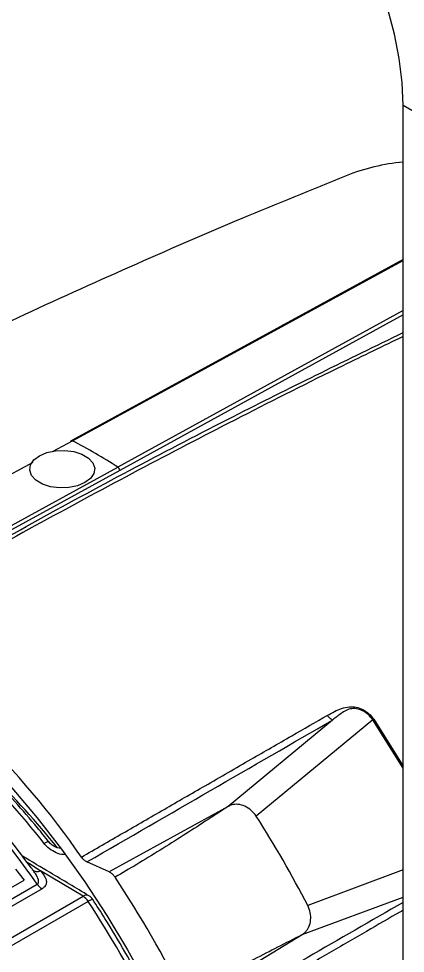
# Model space of a CAD drawing. Extents: x 8 to 113, y 0 to 87.
# Drawn here: x 80.649 to 82.714, y 69.507 to 74.496 of the extents above; entities that cross this region are included whole.
import ezdxf

# ---------------------------------------------------------------- set-up
doc = ezdxf.new("R2010")
doc.units = 0
doc.header["$MEASUREMENT"] = 0
doc.layers.add('OBJECT', color=7, linetype='CONTINUOUS')

msp = doc.modelspace()

# ---------------------------------------------------------------- linework, layer by layer
at = {"layer": 'OBJECT'}
for p, q in [((82.8347, 73.9554), (82.7018, 74.0321)), ((82.7018, 66.8279), (82.7018, 74.0321)), ((82.7018, 73.2099), (80.9282, 72.2432)), ((80.9352, 72.2427), (82.7018, 73.2056)), ((82.7018, 72.9389), (81.1785, 72.1023)), ((82.7018, 72.9156), (81.1883, 72.0844)), ((80.8291, 72.185), (80.9352, 72.2427)), ((79.969, 71.7167), (80.7255, 72.1286)), ((80.1961, 71.5634), (81.1785, 72.1023)), ((81.1881, 72.0843), (80.1992, 71.5418)), ((81.1883, 72.0844), (81.1881, 72.0843)), ((82.3252, 70.7519), (81.7679, 70.2908)), ((82.5403, 70.7536), (81.9175, 70.2386)), ((82.7018, 70.4957), (82.5403, 70.7536)), ((82.545, 70.7562), (82.7018, 70.5059)), ((81.7679, 70.2908), (81.1319, 69.9417)), ((80.6318, 69.9564), (80.677, 69.8979)), ((80.691, 69.9952), (80.7094, 69.9841)), ((80.7094, 69.9841), (80.7656, 69.9463)), ((81.1319, 69.9417), (81.0134, 69.9945)), ((82.7018, 69.9518), (82.1925, 69.7623)), ((80.9922, 69.8112), (80.7656, 69.9463)), ((80.3039, 69.6189), (80.7476, 69.8751)), ((80.3859, 69.7298), (80.677, 69.8979)), ((80.7732, 69.8509), (80.3319, 69.5961)), ((80.4758, 69.5131), (80.9922, 69.8112)), ((82.1629, 69.6067), (82.7018, 69.807)), ((81.0202, 69.7834), (80.5138, 69.4911)), ((81.5425, 69.2306), (82.1629, 69.6067))]:
    msp.add_line(p, q, dxfattribs=at)
at = {"layer": 'OBJECT', "flags": 128}
for points in [[(82.7018, 74.0321), (82.6967, 74.1551), (82.6814, 74.2828), (82.6561, 74.414), (82.621, 74.5474), (82.5765, 74.6818), (82.523, 74.8158), (82.461, 74.9481), (82.3911, 75.0775), (82.314, 75.2028), (82.2304, 75.3226), (82.1411, 75.436), (82.047, 75.5417), (81.949, 75.6388), (81.848, 75.7262), (81.7451, 75.8033), (81.6411, 75.8692)], [(80.9161, 71.993), (80.8667, 71.9912), (80.8185, 71.9976), (80.7753, 72.0116), (80.7407, 72.032), (80.7174, 72.0572), (80.7074, 72.0852), (80.7115, 72.1136), (80.7293, 72.1403), (80.7594, 72.163), (80.7993, 72.1799), (80.8459, 72.1896), (80.8953, 72.1913), (80.9435, 72.1849), (80.9867, 72.171), (81.0213, 72.1505), (81.0445, 72.1253), (81.0545, 72.0973), (81.0505, 72.0689), (81.0327, 72.0422), (81.0026, 72.0195), (80.9627, 72.0027), (80.9161, 71.993)], [(80.0353, 70.9445), (80.1841, 70.8201), (80.3303, 70.6858), (80.4734, 70.5423), (80.6126, 70.3901), (80.7474, 70.23), (80.8772, 70.0627), (81.0013, 69.8888), (81.1193, 69.7092), (81.2307, 69.5246), (81.3349, 69.3359), (81.4314, 69.1439), (81.5199, 68.9494), (81.6, 68.7533), (81.6712, 68.5565), (81.7334, 68.3598), (81.7862, 68.1642), (81.8293, 67.9704), (81.8627, 67.7793)], [(80.8104, 70.1007), (80.8102, 70.1008), (80.8079, 70.1018), (80.8039, 70.1015), (80.7985, 70.0999), (80.7918, 70.0969), (80.7841, 70.0928)], [(80.7013, 69.9814), (80.7015, 69.9814), (80.7094, 69.9841)]]:
    msp.add_lwpolyline(points, dxfattribs=at)
at = {"layer": 'OBJECT'}
for centre, radius, start, end in [((82.8006, 72.6382), 1.0964, 95.1094, 111.5935), ((80.9314, 72.2372), 0.00666, 55.9373, 179.8491), ((79.4703, 69.4243), 3.1763, 57.4681, 62.5373), ((81.1656, 72.0838), 0.0225, 1.3794, 55.2149), ((77.1253, 67.3397), 4.6983, 34.7871, 55.8859), ((76.7905, 67.1215), 4.8209, 34.8332, 53.8858), ((77.6224, 67.6395), 4.0019, 37.809, 54.9693), ((77.7742, 67.6174), 3.9382, 38.5227, 46.2445), ((76.8318, 66.9848), 6.0375, 27.38935, 32.61065), ((80.7493, 69.9855), 0.0425, 228.4028, 292.5518), ((76.1199, 66.5739), 6.0486, 26.49365, 33.50636), ((80.8172, 69.9228), 0.0843, 214.4455, 238.555), ((81.0103, 69.7855), 0.0314, 64.1698, 125.2257), ((80.9467, 69.7374), 0.0866, 32.0495, 58.3288), ((80.9922, 69.7606), 0.062, 33.1153, 59.1512), ((81.056, 69.737), 0.0586, 101.6606, 127.6785), ((75.9367, 66.4681), 6.069, 26.94753, 33.11138)]:
    msp.add_arc(centre, radius, start, end, dxfattribs=at)
for points, knots in [([(82.3978, 73.6574), (82.2116, 73.582), (81.8237, 73.4248), (81.2389, 73.1715), (80.6427, 72.9006), (80.1008, 72.6431), (79.7601, 72.4711), (79.6148, 72.3978)], [0, 0, 0, 0, 0.197773, 0.411812, 0.626085, 0.840554, 1, 1, 1, 1]), ([(82.7018, 72.7993), (82.5944, 72.7476), (82.3054, 72.6086), (81.8446, 72.3762), (81.3183, 72.1031), (80.7996, 71.8244), (80.2808, 71.5374), (79.9349, 71.3384), (79.7629, 71.2395)], [0, 0, 0, 0, 0.1097841, 0.295318, 0.4705658, 0.646969, 0.824528, 1, 1, 1, 1]), ([(79.77, 71.2667), (80.1082, 71.4594), (80.7933, 71.8497), (81.7711, 72.367), (82.4098, 72.6782), (82.7018, 72.8204)], [0, 0, 0, 0, 0.3459234, 0.700907, 1, 1, 1, 1]), ([(80.9282, 72.2431), (80.9292, 72.2435), (80.9313, 72.2443), (80.9339, 72.2433), (80.9352, 72.2427)], [0, 0, 0, 0, 0.507755, 1, 1, 1, 1]), ([(81.1883, 72.0844), (81.1881, 72.0861), (81.1879, 72.0894), (81.1856, 72.0946), (81.1824, 72.0993), (81.1798, 72.1013), (81.1785, 72.1023)], [0, 0, 0, 0, 0.249999, 0.499999, 0.749999, 1, 1, 1, 1]), ([(80.7152, 69.9634), (80.678, 70.0131), (80.6004, 70.1165), (80.4767, 70.2662), (80.3461, 70.4136), (80.2117, 70.5537), (80.0741, 70.686), (79.9339, 70.8103), (79.7915, 70.9249), (79.6906, 71.0015), (79.6371, 71.037), (79.632, 71.0404)], [0, 0, 0, 0, 0.114883, 0.239354, 0.363847, 0.488369, 0.612923, 0.737513, 0.862142, 0.986814, 1, 1, 1, 1]), ([(80.8103, 70.1007), (80.7899, 70.1262), (80.7307, 70.2001), (80.6293, 70.3177), (80.5053, 70.4504), (80.3779, 70.5755), (80.2478, 70.6925), (80.1177, 70.7989), (80.0182, 70.8728), (79.9631, 70.9108), (79.9505, 70.9195)], [0, 0, 0, 0, 0.077973, 0.225923, 0.373927, 0.521976, 0.670078, 0.818238, 0.958668, 1, 1, 1, 1]), ([(82.2967, 70.7767), (82.3096, 70.7839), (82.3343, 70.7977), (82.3733, 70.8147), (82.4122, 70.8242), (82.4513, 70.8222), (82.487, 70.8093), (82.52, 70.7874), (82.5367, 70.7666), (82.545, 70.7562)], [0, 0, 0, 0, 0.175155, 0.335953, 0.499736, 0.628069, 0.749937, 0.875049, 1, 1, 1, 1]), ([(82.5403, 70.7536), (82.5326, 70.7633), (82.517, 70.7829), (82.4857, 70.8034), (82.4522, 70.8141), (82.4185, 70.8129), (82.3894, 70.8002), (82.365, 70.7829), (82.3463, 70.7686), (82.3334, 70.7584), (82.3278, 70.7539), (82.3253, 70.7519)], [0, 0, 0, 0, 0.123067, 0.246585, 0.369053, 0.491538, 0.630311, 0.772463, 0.899411, 0.955665, 1, 1, 1, 1]), ([(80.9839, 70.0203), (81.0577, 70.0629), (81.2053, 70.1481), (81.4255, 70.2751), (81.6538, 70.4067), (81.881, 70.5375), (82.0983, 70.6625), (82.2335, 70.7403), (82.2967, 70.7767)], [0, 0, 0, 0, 0.166677, 0.333344, 0.500001, 0.687097, 0.853763, 1, 1, 1, 1]), ([(81.0134, 69.9945), (81.2344, 70.1221), (81.6763, 70.3772), (82.1089, 70.627), (82.3252, 70.7519)], [0, 0, 0, 0, 0.499998, 1, 1, 1, 1]), ([(82.3252, 70.7519), (82.3201, 70.7548), (82.3098, 70.7605), (82.301, 70.7713), (82.2967, 70.7767)], [0, 0, 0, 0, 0.500003, 1, 1, 1, 1]), ([(82.5403, 70.7536), (82.5411, 70.754), (82.5426, 70.7548), (82.5442, 70.7557), (82.545, 70.7562)], [0, 0, 0, 0, 0.500001, 1, 1, 1, 1]), ([(81.9175, 70.2386), (81.909, 70.2495), (81.8922, 70.2712), (81.8572, 70.2935), (81.8205, 70.3036), (81.7895, 70.3011), (81.774, 70.2937), (81.7679, 70.2908)], [0, 0, 0, 0, 0.217936, 0.435232, 0.661573, 0.868603, 1, 1, 1, 1]), ([(81.7679, 70.2908), (81.7272, 70.2643), (81.6471, 70.2121), (81.5258, 70.134), (81.4039, 70.0571), (81.283, 69.9829), (81.2021, 69.9355), (81.1634, 69.9129)], [0, 0, 0, 0, 0.206023, 0.404822, 0.608638, 0.812834, 1, 1, 1, 1]), ([(80.8956, 70.0345), (80.8897, 70.0343), (80.8712, 70.034), (80.8388, 70.0466), (80.8064, 70.0675), (80.7907, 70.0854), (80.7841, 70.0928)], [0, 0, 0, 0, 0.148313, 0.460126, 0.776518, 1, 1, 1, 1]), ([(80.8719, 70.0664), (80.8667, 70.067), (80.8557, 70.0683), (80.8365, 70.077), (80.8204, 70.0886), (80.8135, 70.0975), (80.8109, 70.1009)], [0, 0, 0, 0, 0.259542, 0.541892, 0.824558, 1, 1, 1, 1]), ([(81.0236, 69.8136), (80.9547, 69.855), (80.8368, 69.9258), (80.7177, 69.996), (80.6682, 70.0251)], [0, 0, 0, 0, 0.584553, 1, 1, 1, 1]), ([(81.0134, 69.9945), (81.0106, 69.9959), (81.0032, 69.9997), (80.9928, 70.0087), (80.9863, 70.0171), (80.9839, 70.0203)], [0, 0, 0, 0, 0.263886, 0.723096, 1, 1, 1, 1]), ([(80.7301, 69.9435), (80.7282, 69.9461), (80.7234, 69.9529), (80.7184, 69.9594), (80.7152, 69.9634)], [0, 0, 0, 0, 0.375757, 1, 1, 1, 1]), ([(80.7476, 69.8751), (80.7493, 69.8764), (80.7531, 69.8793), (80.7558, 69.8875), (80.7538, 69.9057), (80.7436, 69.9254), (80.7325, 69.9396), (80.7297, 69.9433)], [0, 0, 0, 0, 0.08228, 0.184661, 0.358551, 0.835914, 1, 1, 1, 1]), ([(80.7656, 69.9463), (80.7782, 69.9312), (80.7959, 69.9102), (80.7977, 69.8805), (80.7903, 69.8629), (80.7781, 69.8544), (80.7732, 69.8509)], [0, 0, 0, 0, 0.484963, 0.675899, 0.868393, 1, 1, 1, 1]), ([(81.1319, 69.9417), (81.1367, 69.939), (81.1463, 69.9336), (81.1569, 69.9223), (81.1621, 69.9149), (81.1634, 69.9129)], [0, 0, 0, 0, 0.425021, 0.850044, 1, 1, 1, 1]), ([(81.3683, 69.2336), (81.3515, 69.2662), (81.3029, 69.3605), (81.2174, 69.5143), (81.1252, 69.6684), (81.0659, 69.7606), (81.0441, 69.7944)], [0, 0, 0, 0, 0.169694, 0.491691, 0.81372, 1, 1, 1, 1]), ([(82.7018, 69.7784), (82.5316, 69.6802), (82.145, 69.4571), (81.7501, 69.2291), (81.529, 69.1014)], [0, 0, 0, 0, 0.440198, 1, 1, 1, 1]), ([(82.1629, 69.6067), (82.1656, 69.6083), (82.1723, 69.6126), (82.1858, 69.625), (82.2012, 69.6481), (82.2097, 69.6835), (82.2081, 69.7239), (82.1978, 69.7491), (82.1925, 69.7623)], [0, 0, 0, 0, 0.061294, 0.157977, 0.353025, 0.568965, 0.775601, 1, 1, 1, 1]), ([(82.7018, 69.7368), (82.697, 69.7341), (82.6321, 69.6965), (82.5001, 69.62), (82.3055, 69.5074), (82.1083, 69.3933), (81.9152, 69.2817), (81.7264, 69.1726), (81.5998, 69.0996), (81.5366, 69.063)], [0, 0, 0, 0, 0.012532, 0.169359, 0.343097, 0.516836, 0.677891, 0.838946, 1, 1, 1, 1]), ([(81.5334, 69.2722), (81.5723, 69.2944), (81.6537, 69.3407), (81.7785, 69.4083), (81.9061, 69.4754), (82.0343, 69.5415), (82.1195, 69.5847), (82.1629, 69.6067)], [0, 0, 0, 0, 0.187145, 0.391348, 0.595125, 0.793954, 1, 1, 1, 1])]:
    msp.add_open_spline(points, degree=3, knots=knots, dxfattribs=at)

doc.saveas('drawing.dxf')
